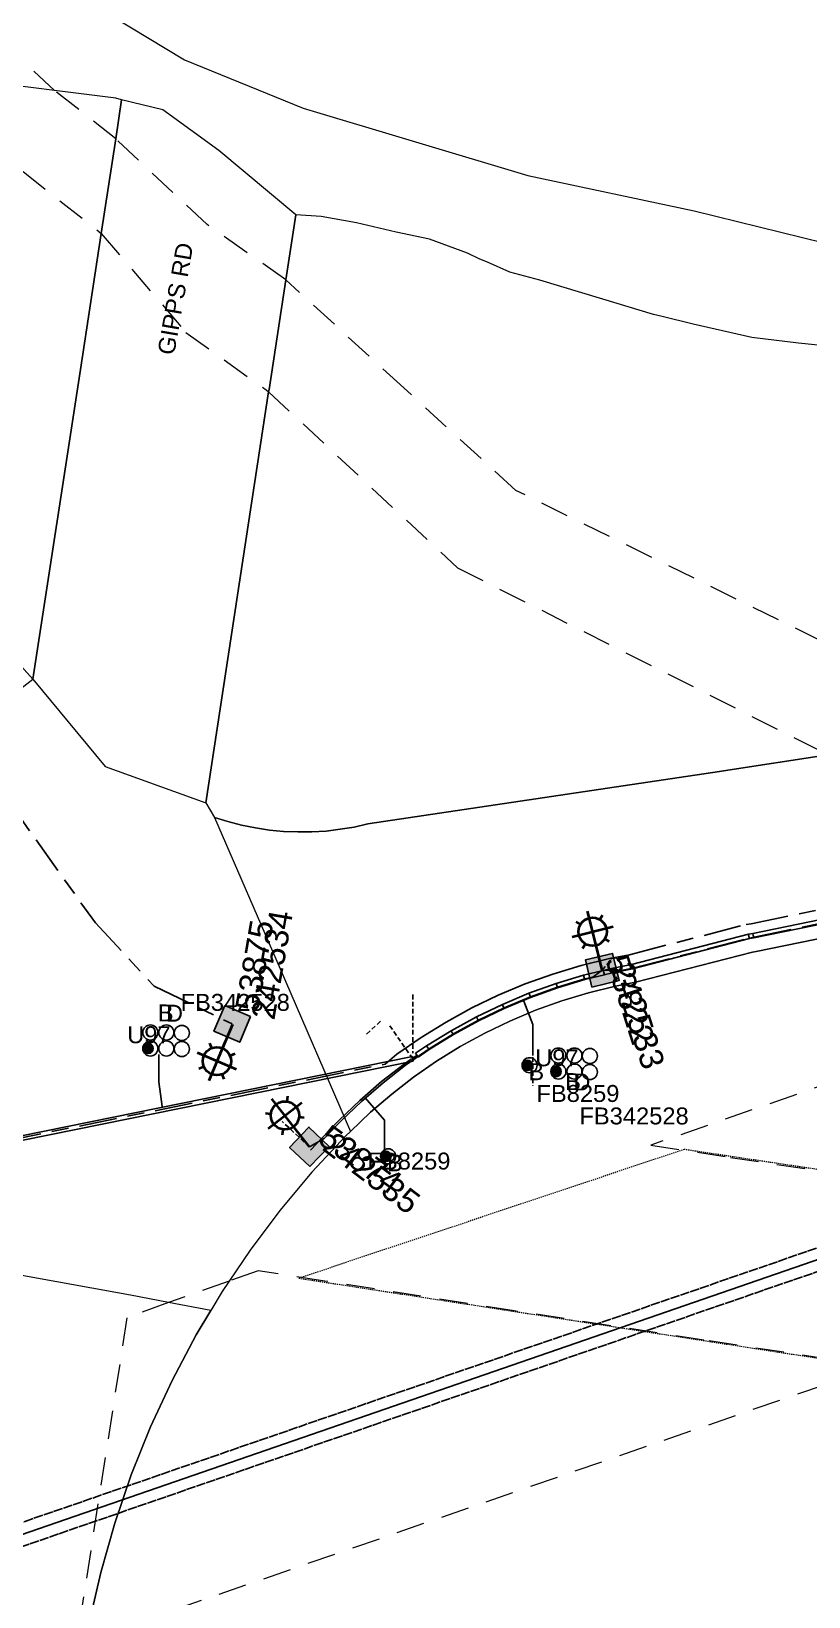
# Model space of a CAD drawing. Header units: metres. Extents: x 306724 to 308705, y 6252900 to 6254147.
# Drawn here: x 307903.5 to 307986, y 6253278.9 to 6253445.3 of the extents above; entities that cross this region are included whole.
import ezdxf
from ezdxf.enums import TextEntityAlignment as Align

# ---------------------------------------------------------------- set-up
doc = ezdxf.new("R2010")
doc.units = ezdxf.units.M
for name, pattern in [('Cable Exist OH', [1, 1, 0]), ('Cable Exist UG', [8.2, 4, -1.2, 1.8, -1.2]), ('Dash', [5, 3, -2]), ('DASHED', [0.75, 0.5, -0.25]), ('HIDDEN', [0.375, 0.25, -0.125]), ('HIDDEN2', [0.1875, 0.125, -0.0625])]:
    doc.linetypes.add(name, pattern=pattern)
doc.layers.get('0').update_dxf_attribs({"color": 6})
for name, color, linetype, lineweight in [('Cadastre Easements_SP_EXT', 9, 'Continuous', 5), ('Cadastre Land Parcels_SP_EXT', 9, 'Continuous', 5), ('Cadastre Other Property_SP_EXT', 9, 'HIDDEN', 5), ('Cadastre Roads_SP_EXT', 9, 'Continuous', 5)]:
    doc.layers.add(name, color=color, linetype=linetype, lineweight=lineweight)
for name, color, linetype in [('Duct_SP_EXT', 7, 'Continuous'), ('Equip_SP_SL_EXT', 7, 'Continuous'), ('Mains_HV_EXT', 7, 'Continuous'), ('Mains_SL_EXT', 7, 'Continuous'), ('Mains_TR_EXT', 7, 'Continuous'), ('SupportsUG_SP_LV_SL_EXT', 7, 'Continuous'), ('Trench_SP_EXT', 7, 'Continuous')]:
    doc.layers.add(name, color=color, linetype=linetype)
doc.layers.add('UNKNOWN_FEATURES', color=1, linetype='DASHED', plot=False)
doc.styles.add('COLUMN_LABEL', font='arial.ttf')
doc.styles.add('iecARIAL', font='arial.ttf', dxfattribs={"height": 2})
doc.styles.add('POLE_LABEL', font='arial.ttf')
doc.styles.get("Standard").update_dxf_attribs({"font": 'arial.ttf'})
doc.linetypes.add('Cable E OH', pattern='A,9.4,["E",Standard,S=1.7,R=0,X=0,Y=-1],0', length=9.4)
doc.linetypes.add('Cable P UG', pattern='A,6,-0.5,["P",Standard,S=1.7,R=0,X=0.5,Y=-1],-2.9', length=9.4)

# ---------------------------------------------------------------- blocks, each defined once
blk = doc.blocks.new('COLUMN_EXT')
blk.add_hatch(color=256).paths.add_polyline_path([(-1.49, 1.48), (-1.49, -1.49), (1.48, -1.49), (1.48, 1.48)])
blk.add_lwpolyline([(-1.49, -1.49), (1.48, -1.49), (1.48, 1.48), (-1.49, 1.48)], close=True)
for tag, height, style, flags, p in [('ASSET_NUM', 2.5, 'COLUMN_LABEL', 8, (2, 2)), ('STRUCTURE_PLANT_NUMBER', 0.2, 'POLE_LABEL', 9, (1.81, 0.03)), ('STREET_CODE', 0.2, 'COLUMN_LABEL', 9, (1.81, -0.2))]:
    blk.add_attdef(tag, text='', height=height, dxfattribs=dict(style=style, flags=flags)).set_placement(p, align=Align.MIDDLE_LEFT)
at = {"flags": 9}
for tag, p in [('COLUMN_TYPE', (1.81, -0.4)), ('OWNED_BY', (1.81, -0.6)), ('STATE', (1.81, -0.8)), ('USAGE', (1.81, -1)), ('STREETNAME', (1.81, -1.6)), ('LEGEND', (1.81, -1.2)), ('LOCATION', (1.81, -1.4)), ('SUBURB', (1.81, -1.8)), ('NOTES', (1.81, -2))]:
    blk.add_attdef(tag, text='', height=0.2, dxfattribs=at).set_placement(p, align=Align.MIDDLE_LEFT)
at = {"flags": 1}
blk.add_attdef('Z', (1.81, -2.35), '', height=0.2, dxfattribs=at)
blk = doc.blocks.new('DUCT_EXT')
blk.add_circle((0, 0.8), 0.8)
at = {"flags": 1}
blk.add_attdef('Z', (0, 0), '', height=0.2, dxfattribs=at)
at = {"flags": 9}
for tag, p in [('DUCT_CODE', (0, 0)), ('XSECT_TYPE', (0, -0.2)), ('STATE', (0, -0.6)), ('FB_REFERENCE', (0, -0.4)), ('NOTES', (0, -0.8))]:
    blk.add_attdef(tag, text='', height=0.2, dxfattribs=at).set_placement(p, align=Align.MIDDLE_LEFT)
blk = doc.blocks.new('SL_LANTERN_EXT')
at = {"lineweight": 40}
for p, q in [((-1.46, 5.68), (-1.06, 5.28)), ((0, 1.97), (0, 6.47)), ((1.46, 5.68), (1.06, 5.28)), ((-2.25, 4.22), (2.25, 4.22)), ((-1.46, 2.76), (-1.06, 3.16)), ((0, 0), (0, 2.72)), ((1.46, 2.76), (1.06, 3.16))]:
    blk.add_line(p, q, dxfattribs=at)
blk.add_circle((0, 4.22), 1.5, dxfattribs=at)
at = {"style": 'iecARIAL', "flags": 8}
blk.add_attdef('ASSET_NUM', (1.5, 1.5), '', height=2.5, dxfattribs=at)
for tag, p, height, flags in [('OPERATING_VOLTAGE', (0.98, -1.65), 0.2, 9), ('ORIENTATION', (0.98, -1.85), 0.2, 9), ('CONSTRUCTED_VOLTAGE', (0.98, -0.65), 0.2, 9), ('CONTROL_TYPE', (0.98, -0.85), 0.2, 9), ('LANTERN_PURPOSE', (0.98, -1.05), 0.2, 9), ('LANTERN_TYPE', (0.98, -1.25), 0.2, 9), ('NO_PHASES', (0.98, -1.45), 0.2, 9), ('LNUMBER', (2.18, -3.25), 2.5, 8), ('OWNED_BY', (0.98, -2.05), 0.2, 9), ('STATE', (0.98, -2.25), 0.2, 9), ('USAGE', (0.98, -2.45), 0.2, 9), ('CEXIST', (0.98, -2.65), 0.2, 9), ('CNEW', (0.98, -2.85), 0.2, 9), ('CNUMBER', (0.98, -3.05), 0.2, 9), ('CREMOVE', (0.98, -3.25), 0.2, 9), ('CREPLACE', (0.98, -3.45), 0.2, 9), ('LKINGHEIGHT', (0.98, -3.65), 0.2, 9), ('LBRACKET', (0.98, -3.85), 0.2, 9), ('LBRACKETVOCAB', (0.98, -4.05), 0.2, 9), ('LCATEGORY', (0.98, -4.25), 0.2, 9), ('LCHARGE1', (0.98, -4.45), 0.2, 9), ('LCHARGE1PERCENT', (0.98, -4.65), 0.2, 9), ('LCHARGE2', (0.98, -4.85), 0.2, 9), ('LCHARGE2PERCENT', (0.98, -5.05), 0.2, 9), ('LCHARGE3', (0.98, -5.25), 0.2, 9), ('LCHARGE3PERCENT', (0.98, -5.45), 0.2, 9), ('LEXIST', (0.98, -5.65), 0.2, 9), ('LLAMP', (0.98, -5.85), 0.2, 9), ('LLAMPVOCAB', (0.98, -6.05), 0.2, 9), ('LMAST', (0.98, -6.25), 0.2, 9), ('LMASTVOCAB', (0.98, -6.45), 0.2, 9), ('LNEW', (0.98, -6.65), 0.2, 9), ('LANTNUMBER', (0.98, -6.85), 0.2, 9), ('LOUTREACH', (0.98, -7.25), 0.2, 9), ('LOUTREACHVOCAB', (0.98, -7.45), 0.2, 9), ('LRATECODE', (0.98, -7.65), 0.2, 9), ('LREMOVE', (0.98, -7.85), 0.2, 9), ('LREPLACE', (0.98, -8.05), 0.2, 9), ('LTYPE', (0.98, -8.25), 0.2, 9), ('LTYPEVOCAB', (0.98, -8.45), 0.2, 9), ('STREETNAME', (0.98, -9.25), 0.2, 9), ('SUBURB', (0.98, -9.45), 0.2, 1), ('LEGEND', (0.98, -8.65), 0.2, 9), ('LOCATION', (0.98, -8.85), 0.2, 9), ('NOTES', (0.98, -9.05), 0.2, 9)]:
    blk.add_attdef(tag, p, '', height=height, dxfattribs=dict(flags=flags))
blk = doc.blocks.new('CABLE_LARGE_EXT')
h = blk.add_hatch(color=256)
edge = h.paths.add_edge_path()
edge.add_arc((0, 0.55), 0.55, 0, 360)
blk.add_circle((0, 0.55), 0.55)
at = {"flags": 1}
blk.add_attdef('Z', (0, 0), '', height=0.2, dxfattribs=at)
at = {"flags": 9}
for tag, p in [('COND_CODE', (0, 0)), ('STATE', (0, -0.4)), ('XSECT_SIZE', (0, -0.6)), ('FB_REFERENCE', (0, -0.2)), ('NOTES', (0, -0.8))]:
    blk.add_attdef(tag, text='', height=0.2, dxfattribs=at).set_placement(p, align=Align.MIDDLE_LEFT)

msp = doc.modelspace()

# ---------------------------------------------------------------- linework, layer by layer
at = {"layer": 'Cadastre Easements_SP_EXT', "linetype": 'Dash'}
for points in [[(308005.21, 6253371.67), (307954.9, 6253396.51), (307943.02, 6253407.4), (307930.49, 6253418.88), (307922.13, 6253424.75), (307912.43, 6253433.87), (307905.92, 6253439), (307890.34, 6253453.73), (307865.37, 6253476.69), (307850.09, 6253488.57), (307845.31, 6253494.22), (307844.69, 6253497.58), (307840.6, 6253508.14), (307833.48, 6253530.94), (307767.38, 6253661.77)], [(307760.15, 6253653.97), (307824.23, 6253527.17), (307829.68, 6253509.69), (307833.73, 6253499.11), (307836.89, 6253487.45), (307853.69, 6253470.65), (307883, 6253445.92), (307910.89, 6253423.81), (307919.88, 6253413.29), (307928.39, 6253407.18), (307928.67, 6253406.98), (307948.73, 6253388.27), (307988.04, 6253368.42), (307998.86, 6253361.53), (308012.57, 6253354.14), (308027.17, 6253347.17), (308065.35, 6253328.21), (308074.81, 6253323.5), (308205.72, 6253357.35), (308216.42, 6253359.79), (308226.92, 6253362.19), (308327.63, 6253388.08)]]:
    msp.add_lwpolyline(points, dxfattribs=at)
for points in [[(308065.35, 6253328.21), (308101.48, 6253340.84), (308208.87, 6253378.09), (308208.89, 6253378.24), (308213.98, 6253411.79), (308214.14, 6253412.8), (308211.06, 6253411.72), (308040.38, 6253351.9), (308027.17, 6253347.17), (307969.24, 6253326.92), (307977.69, 6253325.63), (307997.42, 6253322.66), (308017.18, 6253319.59), (308033.49, 6253317.13), (308065.35, 6253328.21)], [(307908.33, 6253273.92), (307909.25, 6253274.31), (307993.24, 6253303.4), (307974.87, 6253306.22), (307954.72, 6253309.32), (307934.62, 6253312.48), (307927.57, 6253313.57), (307924.48, 6253312.49), (307918.05, 6253310.22), (307913.63, 6253308.58), (307913.62, 6253308.57), (307908.23, 6253273.88), (307908.33, 6253273.92)]]:
    msp.add_lwpolyline(points, close=True, dxfattribs=at)
at = {"layer": 'Cadastre Land Parcels_SP_EXT', "linetype": 'Continuous'}
for points in [[(307830.38, 6253597.28), (307835.01, 6253580.26), (307841, 6253560.17), (307846.15, 6253542.27), (307851.9, 6253524.38), (307857.99, 6253509.59), (307866.41, 6253493.35), (307877.63, 6253477.16), (307889.67, 6253465.09), (307904.54, 6253451.48), (307919.72, 6253442.27), (307932.33, 6253437.12), (307956.17, 6253429.98), (307973.85, 6253426.22), (307989.94, 6253422.23)], [(307901.78, 6253378.5), (307903.65, 6253376.43), (307908.68, 6253409.36), (307908.68, 6253409.36), (307910.89, 6253423.81), (307912.43, 6253433.87), (307913.06, 6253438.02), (307912.45, 6253438.18), (307905.92, 6253439), (307901.46, 6253439.55)], [(307989.4, 6253411.69), (307984.91, 6253412.14), (307979.97, 6253412.76), (307973.75, 6253414.16), (307970.46, 6253415), (307969.54, 6253415.21), (307964.13, 6253416.81), (307957.46, 6253418.84), (307954.26, 6253419.71), (307951.89, 6253420.76), (307951.1, 6253421.09), (307949.79, 6253421.72), (307945.76, 6253423.19), (307942.2, 6253423.94), (307938, 6253424.95), (307934.23, 6253425.6), (307931.54, 6253425.8), (307930.49, 6253418.88), (307928.71, 6253407.24), (307928.67, 6253406.98), (307922, 6253363.32), (307922.93, 6253361.76), (307924.35, 6253361.31), (307925.8, 6253360.93), (307927.28, 6253360.64), (307928.77, 6253360.41), (307930.26, 6253360.27), (307931.76, 6253360.21), (307933.27, 6253360.22), (307934.77, 6253360.31), (307936.26, 6253360.49), (307937.74, 6253360.73), (307939.21, 6253361.06), (307976.54, 6253366.64), (307976.94, 6253366.7), (307988.04, 6253368.42)], [(308011.73, 6253353.92), (307980.44, 6253347.52), (307980.02, 6253347.44), (307967.62, 6253344.24), (307965.49, 6253343.82), (307962.62, 6253343.11), (307959.79, 6253342.26), (307957, 6253341.26), (307954.27, 6253340.12), (307951.61, 6253338.84), (307949.01, 6253337.41), (307946.5, 6253335.86), (307944.06, 6253334.17), (307941.73, 6253332.36), (307939.48, 6253330.43), (307937.35, 6253328.39), (307936.88, 6253327.91), (307933.27, 6253324.04), (307929.87, 6253319.99), (307926.69, 6253315.76), (307924.48, 6253312.49), (307923.73, 6253311.38), (307922.52, 6253309.36), (307920.97, 6253306.76), (307918.42, 6253301.93), (307916.12, 6253296.98), (307914.09, 6253291.91), (307912.33, 6253286.75), (307910.84, 6253281.5), (307909.63, 6253276.17)]]:
    msp.add_lwpolyline(points, dxfattribs=at)
at = {"layer": 'Cadastre Other Property_SP_EXT', "linetype": 'HIDDEN2'}
msp.add_lwpolyline([(307972.79, 6253326.47), (307931.89, 6253312.79), (307992.29, 6253303.48), (308033.19, 6253317.39), (307972.79, 6253326.47)], close=True, dxfattribs=at)
at = {"layer": 'Cadastre Roads_SP_EXT', "linetype": 'Continuous'}
msp.add_lwpolyline([(307928.67, 6253406.98), (307928.71, 6253407.24), (307930.49, 6253418.88), (307931.54, 6253425.8), (307923.37, 6253432.62), (307917.45, 6253436.94), (307913.06, 6253438.02), (307912.43, 6253433.87), (307910.89, 6253423.81), (307908.68, 6253409.36), (307903.65, 6253376.43), (307911.31, 6253367.18), (307922, 6253363.32), (307928.67, 6253406.98)], close=True, dxfattribs=at)
for points in [[(307894.56, 6253369.44), (307903.65, 6253376.43), (307901.78, 6253378.5)], [(307988.04, 6253368.42), (307976.94, 6253366.7), (307976.54, 6253366.64), (307939.21, 6253361.06), (307937.74, 6253360.73), (307936.26, 6253360.49), (307934.77, 6253360.31), (307933.27, 6253360.22), (307931.76, 6253360.21), (307930.26, 6253360.27), (307928.77, 6253360.41), (307927.28, 6253360.64), (307925.8, 6253360.93), (307924.35, 6253361.31), (307922.93, 6253361.76), (307929.88, 6253345.65), (307937.35, 6253328.39), (307939.48, 6253330.43), (307941.73, 6253332.36), (307944.06, 6253334.17), (307946.5, 6253335.86), (307949.01, 6253337.41), (307951.61, 6253338.84), (307954.27, 6253340.12), (307957, 6253341.26), (307959.79, 6253342.26), (307962.62, 6253343.11), (307965.49, 6253343.82), (307967.62, 6253344.24), (307980.02, 6253347.44), (307980.44, 6253347.52), (308011.73, 6253353.92)], [(307909.63, 6253276.17), (307910.84, 6253281.5), (307912.33, 6253286.75), (307914.09, 6253291.91), (307916.12, 6253296.98), (307918.42, 6253301.93), (307920.97, 6253306.76), (307922.52, 6253309.36), (307918.05, 6253310.22), (307914, 6253311), (307902.06, 6253313.14), (307889.3, 6253315.82), (307889.46, 6253311.7), (307889.54, 6253307.6), (307889.54, 6253303.49), (307889.45, 6253299.38), (307889.41, 6253298.41), (307889.28, 6253295.28), (307889.18, 6253293.53), (307889.03, 6253291.18), (307888.7, 6253287.08), (307888.28, 6253282.99), (307887.77, 6253278.92)]]:
    msp.add_lwpolyline(points, dxfattribs=at)
at = {"layer": 'Duct_SP_EXT'}
for p, q in [((307980.08, 6253349.42), (308009.08, 6253355.36)), ((307980.17, 6253348.95), (308009.18, 6253354.89)), ((307967.19, 6253346.13), (307979.61, 6253349.34)), ((307967.3, 6253345.66), (307979.71, 6253348.87)), ((307979.61, 6253349.34), (307980.08, 6253349.42)), ((307979.61, 6253349.34), (307979.66, 6253349.11)), ((307979.71, 6253348.87), (307979.66, 6253349.11)), ((307979.71, 6253348.87), (307980.17, 6253348.95)), ((307980.08, 6253349.42), (307980.12, 6253349.19)), ((307980.17, 6253348.95), (307980.12, 6253349.19)), ((307959.18, 6253344.11), (307962.11, 6253344.99)), ((307962.11, 6253344.99), (307964.19, 6253345.5)), ((307962.11, 6253344.99), (307962.17, 6253344.76)), ((307962.24, 6253344.52), (307964.31, 6253345.03)), ((307964.19, 6253345.5), (307965.08, 6253345.71)), ((307964.19, 6253345.5), (307964.25, 6253345.26)), ((307964.19, 6253345.5), (307964.24, 6253345.26)), ((307964.3, 6253345.03), (307964.24, 6253345.26)), ((307964.31, 6253345.03), (307964.25, 6253345.26)), ((307964.3, 6253345.03), (307965.18, 6253345.24)), ((307965.08, 6253345.71), (307967.19, 6253346.13)), ((307965.08, 6253345.71), (307965.13, 6253345.48)), ((307965.18, 6253345.24), (307965.13, 6253345.48)), ((307965.18, 6253345.24), (307967.3, 6253345.66)), ((307967.19, 6253346.13), (307967.25, 6253345.89)), ((307967.3, 6253345.66), (307967.25, 6253345.89)), ((307956.3, 6253343.07), (307959.18, 6253344.11)), ((307956.47, 6253342.63), (307959.33, 6253343.65)), ((307959.18, 6253344.11), (307959.25, 6253343.88)), ((307959.33, 6253343.65), (307959.25, 6253343.88)), ((307959.33, 6253343.65), (307962.24, 6253344.52)), ((307962.24, 6253344.52), (307962.17, 6253344.76)), ((307950.72, 6253340.56), (307953.48, 6253341.89)), ((307953.48, 6253341.89), (307956.3, 6253343.07)), ((307953.48, 6253341.89), (307953.57, 6253341.67)), ((307953.67, 6253341.45), (307953.57, 6253341.67)), ((307953.67, 6253341.45), (307956.47, 6253342.63)), ((307956.3, 6253343.07), (307956.39, 6253342.85)), ((307956.47, 6253342.63), (307956.39, 6253342.85)), ((307948.04, 6253339.09), (307950.72, 6253340.56)), ((307948.28, 6253338.68), (307950.94, 6253340.14)), ((307950.72, 6253340.56), (307950.83, 6253340.35)), ((307950.94, 6253340.14), (307950.83, 6253340.35)), ((307950.94, 6253340.14), (307953.67, 6253341.45)), ((307945.43, 6253337.48), (307948.04, 6253339.09)), ((307945.7, 6253337.08), (307948.28, 6253338.68)), ((307948.04, 6253339.09), (307948.16, 6253338.88)), ((307948.28, 6253338.68), (307948.16, 6253338.88)), ((307944.27, 6253336.69), (307945.43, 6253337.48)), ((307944.27, 6253336.69), (307944.41, 6253336.49)), ((307944.55, 6253336.29), (307945.7, 6253337.08)), ((307945.43, 6253337.48), (307945.56, 6253337.28)), ((307945.7, 6253337.08), (307945.56, 6253337.28)), ((307890.93, 6253325.59), (307943.93, 6253336.34)), ((307891.03, 6253325.12), (307944.02, 6253335.87)), ((307943.93, 6253336.34), (307943.97, 6253336.11)), ((307944.02, 6253335.87), (307943.97, 6253336.11)), ((307944.55, 6253336.29), (307944.41, 6253336.49))]:
    msp.add_line(p, q, dxfattribs=at)
for points in [[(307956.73, 6253336.47), (307956.73, 6253339.76), (307955.75, 6253342.23)], [(307917.02, 6253336.56), (307917.02, 6253333.67), (307917.37, 6253331.04)], [(307940.95, 6253326.35), (307940.95, 6253329.57), (307938.91, 6253331.95)]]:
    msp.add_lwpolyline(points, dxfattribs=at)
at = {"layer": 'Mains_HV_EXT', "linetype": 'Cable P UG'}
msp.add_lwpolyline([(307883.92, 6253279.15), (308200.92, 6253388.77)], dxfattribs=at)
at = {"layer": 'Mains_HV_EXT', "linetype": 'Cable E OH'}
msp.add_lwpolyline([(307883.92, 6253279.15), (308200.92, 6253388.77)], dxfattribs=at)
msp.add_lwpolyline([(307883.92, 6253279.15), (308200.92, 6253388.77)], dxfattribs=at)
at = {"layer": 'Mains_HV_EXT', "linetype": 'Cable Exist UG'}
msp.add_lwpolyline([(307892.51, 6253325.7), (307941.04, 6253335.54), (307942.29, 6253336.59), (307944.85, 6253338.37), (307947.5, 6253340.01), (307950.23, 6253341.51), (307953.04, 6253342.86), (307955.91, 6253344.06), (307958.85, 6253345.11), (307961.83, 6253346.01), (307964.85, 6253346.75), (307966.96, 6253347.16), (307979.38, 6253350.38), (307979.88, 6253350.46), (308011.06, 6253356.84)], dxfattribs=at)
at = {"layer": 'Mains_SL_EXT', "linetype": 'Cable Exist UG'}
for points in [[(307889.65, 6253392.61), (307895.47, 6253374.09), (307899.22, 6253366.04), (307910.27, 6253350.55), (307916.51, 6253343.84), (307924.8, 6253339.81)], [(307964.09, 6253345.52), (307966.08, 6253345.48), (307966.08, 6253345.48), (307967.32, 6253345.73), (307979.74, 6253348.94), (307980.2, 6253349.02), (308007.86, 6253354.76), (308009.07, 6253355.61)], [(307932.99, 6253326.75), (307934.57, 6253327.64), (307934.57, 6253327.64), (307935.82, 6253328.98), (307936.32, 6253329.49), (307938.51, 6253331.58), (307940.81, 6253333.56), (307943.21, 6253335.42), (307945.7, 6253337.15), (307948.29, 6253338.74), (307950.95, 6253340.2), (307953.68, 6253341.52), (307956.48, 6253342.69), (307959.34, 6253343.72), (307962.25, 6253344.59), (307963.08, 6253344.79), (307964.09, 6253345.52)]]:
    msp.add_lwpolyline(points, dxfattribs=at)
at = {"layer": 'Mains_TR_EXT', "linetype": 'Cable Exist OH'}
for points in [[(308199.97, 6253389.63), (307882.96, 6253280.09)], [(307884.61, 6253278.09), (308201.84, 6253387.85)]]:
    msp.add_lwpolyline(points, dxfattribs=at)
at = {"layer": 'Trench_SP_EXT', "linetype": 'Cable Exist UG'}
for points in [[(307943.84, 6253336.09), (307943.06, 6253335.55), (307940.65, 6253333.68), (307938.34, 6253331.69), (307936.15, 6253329.6), (307935.65, 6253329.09), (307933.12, 6253326.38)], [(307944.4, 6253336.44), (307943.89, 6253336.12)]]:
    msp.add_lwpolyline(points, dxfattribs=at)
at = {"layer": 'UNKNOWN_FEATURES'}
for points in [[(307964.09, 6253345.52), (307965.1, 6253346.75), (307966.19, 6253346.93)], [(307943.97, 6253342.92), (307943.97, 6253336.7)], [(307940.54, 6253340.09), (307939.05, 6253338.71)], [(307943.96, 6253336.12), (307941.5, 6253339.67)], [(307956.73, 6253336.28), (307956.73, 6253333.22)], [(307932.99, 6253326.75), (307930.12, 6253329.43)]]:
    msp.add_lwpolyline(points, dxfattribs=at)

# ---------------------------------------------------------------- block references
at = {"layer": 'Duct_SP_EXT', "rotation": 269.9999999999998}
for name, p in [('DUCT_EXT', (307915.31, 6253338.9)), ('DUCT_EXT', (307917.01, 6253338.9)), ('DUCT_EXT', (307918.65, 6253338.85)), ('DUCT_EXT', (307915.31, 6253337.2)), ('CABLE_LARGE_EXT', (307915.31, 6253337.2)), ('DUCT_EXT', (307917.01, 6253337.2)), ('DUCT_EXT', (307918.65, 6253337.15)), ('DUCT_EXT', (307958.63, 6253336.45)), ('DUCT_EXT', (307960.33, 6253336.45)), ('DUCT_EXT', (307961.97, 6253336.4)), ('DUCT_EXT', (307955.57, 6253335.42)), ('CABLE_LARGE_EXT', (307955.57, 6253335.42)), ('DUCT_EXT', (307958.63, 6253334.75)), ('CABLE_LARGE_EXT', (307958.63, 6253334.75)), ('DUCT_EXT', (307960.33, 6253334.75)), ('DUCT_EXT', (307961.97, 6253334.7)), ('DUCT_EXT', (307940.56, 6253325.74)), ('CABLE_LARGE_EXT', (307940.56, 6253325.74))]:
    msp.add_blockref(name, p, dxfattribs=at)
at = {"layer": 'Equip_SP_SL_EXT'}
ref = msp.add_blockref('SL_LANTERN_EXT', (307964.09, 6253345.52), dxfattribs=dict(at, rotation=14.09667156814458))
ref.add_attrib('ASSET_NUM', '53822', dxfattribs={"layer": '0', "height": 2.5, "rotation": 287.5507, "style": 'iecARIAL'}).set_placement((307965.59, 6253347.02), align=Align.MIDDLE_LEFT)
ref = msp.add_blockref('SL_LANTERN_EXT', (307924.82, 6253339.74), dxfattribs=dict(at, rotation=157.0893857476248))
ref.add_attrib('ASSET_NUM', '53875', dxfattribs={"layer": '0', "height": 2.5, "rotation": 80.1567, "style": 'iecARIAL'}).set_placement((307926.32, 6253341.24), align=Align.MIDDLE_LEFT)
ref = msp.add_blockref('SL_LANTERN_EXT', (307932.99, 6253326.75), dxfattribs=dict(at, rotation=37.86923617913077))
ref.add_attrib('ASSET_NUM', '53874', dxfattribs={"layer": '0', "height": 2.5, "rotation": 324.2546, "style": 'iecARIAL'}).set_placement((307934.49, 6253328.25), align=Align.MIDDLE_LEFT)
at = {"layer": 'SupportsUG_SP_LV_SL_EXT'}
ref = msp.add_blockref('COLUMN_EXT', (307924.8, 6253339.81), dxfattribs=dict(at, rotation=157.0893614168162))
ref.add_attrib('ASSET_NUM', '242534', dxfattribs={"layer": '0', "height": 2.5, "rotation": 80.1567, "style": 'COLUMN_LABEL'}).set_placement((307926.8, 6253340.56), align=Align.TOP_LEFT)
ref = msp.add_blockref('COLUMN_EXT', (307964.09, 6253345.52), dxfattribs=dict(at, rotation=13.4918848689956))
ref.add_attrib('ASSET_NUM', '242533', dxfattribs={"layer": '0', "height": 2.5, "rotation": 287.5507, "style": 'COLUMN_LABEL'}).set_placement((307966.09, 6253346.27), align=Align.MIDDLE_LEFT)
ref = msp.add_blockref('COLUMN_EXT', (307932.99, 6253326.75), dxfattribs=dict(at, rotation=46.36621867377984))
ref.add_attrib('ASSET_NUM', '242535', dxfattribs={"layer": '0', "height": 2.5, "rotation": 322.6562, "style": 'COLUMN_LABEL'}).set_placement((307934.99, 6253327.5), align=Align.MIDDLE_LEFT)

# ---------------------------------------------------------------- texts
at = {"layer": 'Cadastre Roads_SP_EXT'}
msp.add_text('GIPPS RD', height=1.8, rotation=80.177, dxfattribs=at).set_placement((307918.63, 6253410.8))
at = {"layer": 'Duct_SP_EXT'}
for s, p in [('B', (307916.9, 6253340.08)), ('D', (307917.76, 6253340.05)), ('FB342528', (307919.32, 6253341.2)), ('U97', (307913.65, 6253337.76)), ('U97', (307956.97, 6253335.31)), ('B', (307956.24, 6253333.83)), ('FB8259', (307957.1, 6253331.52)), ('B', (307960.15, 6253332.78)), ('D', (307961.01, 6253332.74)), ('FB342528', (307961.66, 6253329.13)), ('FB8259', (307939.16, 6253324.34)), ('B', (307941.23, 6253324.15))]:
    msp.add_text(s, height=1.8, dxfattribs=at).set_placement(p)

doc.saveas('drawing.dxf')
